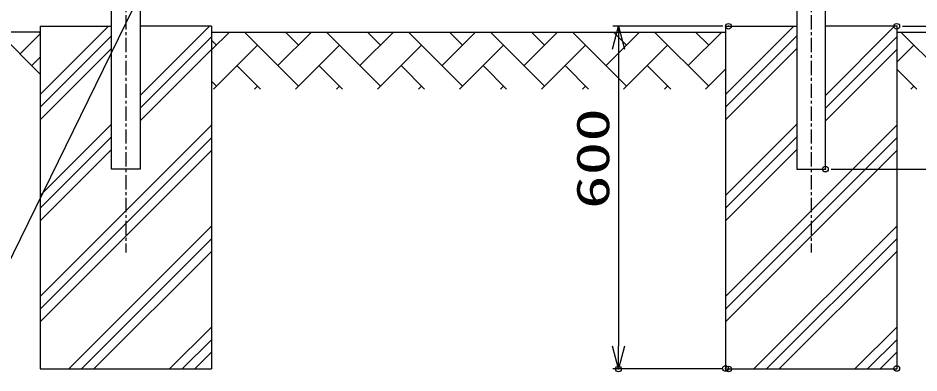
# Model space of a CAD drawing. Units: millimetres, scale not verified. Extents: x -4425 to 4425, y -3150 to 3150.
# Drawn here: x -2933 to -1355, y -1476 to -855 of the extents above; entities that cross this region are included whole.
import ezdxf
from ezdxf.enums import TextEntityAlignment as Align

# ---------------------------------------------------------------- set-up
doc = ezdxf.new("R2010")
doc.units = ezdxf.units.MM
doc.header["$LTSCALE"] = 20
doc.header["$PDMODE"] = 32
doc.header["$PDSIZE"] = 10
doc.linetypes.add('USER1', pattern=[2, 1.25, -0.25, 0.25, -0.25])
for name, color, linetype, lineweight in [('0-3_外形線', 7, 'Continuous', 25), ('0-4_寸法線', 4, 'Continuous', 25), ('0-5_寸法', 4, 'Continuous', 25), ('0-8_LAYER04', 1, 'USER1', 25), ('0-E_ハッチング', 4, 'Continuous', 25), ('1-7_LAYER12', 3, 'Continuous', 25)]:
    doc.layers.add(name, color=color, linetype=linetype, lineweight=lineweight)
doc.layers.add('0-6_DEFPOINTS', color=7, linetype='Continuous')
doc.styles.add('ＭＳ ゴシック', font='')
doc.styles.get('ＭＳ ゴシック').set_extended_font_data('MS Gothic')

# ---------------------------------------------------------------- blocks, each defined once
blk = doc.blocks.new('_Open30')
at = {"layer": '0-5_寸法'}
blk.add_line((0, 0), (-20, 0), dxfattribs=at)
blk.add_lwpolyline([(-20, 5.36), (0, 0), (-20, -5.36)], dxfattribs=at)

msp = doc.modelspace()

# ---------------------------------------------------------------- linework, layer by layer
at = {"layer": '0-3_外形線'}
for p, q in [((-2769.16, -1119.39), (-2769.16, 555.6)), ((-2719.16, 555.6), (-2719.16, -1119.39)), ((-1569.16, 555.6), (-1569.16, -1119.39)), ((-1519.16, -1119.39), (-1519.16, 555.6)), ((-2894.16, -879.39), (-3297.23, -879.39)), ((-2894.16, -869.39), (-2894.16, -1469.39)), ((-2894.11, -869.39), (-2769.16, -869.39)), ((-2594.21, -869.39), (-2719.16, -869.39)), ((-2594.16, -869.39), (-2594.16, -1469.39)), ((-2594.16, -879.39), (-1694.16, -879.4)), ((-1694.16, -869.39), (-1694.16, -1469.39)), ((-1694.11, -869.39), (-1569.16, -869.39)), ((-1394.21, -869.39), (-1519.16, -869.39)), ((-1394.16, -869.39), (-1394.16, -1469.39)), ((-1394.16, -879.39), (-1194.16, -879.39)), ((-2719.16, -1119.39), (-2769.16, -1119.39)), ((-1569.16, -1119.39), (-1519.16, -1119.39)), ((-2894.16, -1469.39), (-2594.16, -1469.39)), ((-1694.16, -1469.39), (-1394.16, -1469.39))]:
    msp.add_line(p, q, dxfattribs=at)
at = {"layer": '0-4_寸法線'}
for p, q in [((-1698.91, -869.39), (-1891.48, -869.39)), ((-1384.21, -869.39), (-702.14, -869.39)), ((-1384.21, -869.39), (-822.14, -869.39)), ((-1384.21, -869.39), (-822.14, -869.39)), ((-1881.48, -909.39), (-1881.48, -1429.39)), ((-1509.16, -1119.39), (-582.14, -1119.39)), ((-1509.16, -1119.39), (-822.14, -1119.39)), ((-1698.91, -1469.39), (-1891.48, -1469.39))]:
    msp.add_line(p, q, dxfattribs=at)
at = {"layer": '0-6_DEFPOINTS'}
for p in [(-1688.91, -869.39), (-1394.21, -869.39), (-1519.16, -1119.39), (-1881.48, -1469.39), (-1694.16, -1468.32), (-1688.91, -1469.39), (-1394.16, -1468.32)]:
    msp.add_point(p, dxfattribs=at)
at = {"layer": '0-8_LAYER04'}
for p, q in [((-2744.16, 590.17), (-2744.16, -1265.33)), ((-1544.16, 590.17), (-1544.16, -1265.33))]:
    msp.add_line(p, q, dxfattribs=at)
at = {"layer": '0-E_ハッチング'}
for p, q in [((-2894.16, -952.97), (-2967.74, -879.39)), ((-2929.33, -917.81), (-2894.16, -882.64)), ((-2894.16, -881.13), (-2895.9, -879.39)), ((-2894.16, -988.87), (-2774.69, -869.39)), ((-2719.16, -990.64), (-2597.91, -869.39)), ((-2594.16, -910.68), (-2562.88, -879.39)), ((-2442.02, -974.06), (-2536.69, -879.39)), ((-2477.94, -938.14), (-2419.19, -879.4)), ((-2442.02, -902.22), (-2464.84, -879.4)), ((-2298.33, -974.06), (-2393, -879.4)), ((-2334.26, -938.14), (-2275.51, -879.4)), ((-2298.33, -902.22), (-2321.16, -879.4)), ((-2154.65, -974.06), (-2249.32, -879.4)), ((-2190.57, -938.14), (-2131.82, -879.4)), ((-2154.65, -902.22), (-2177.48, -879.4)), ((-2010.97, -974.06), (-2105.63, -879.4)), ((-2046.89, -938.14), (-1988.14, -879.4)), ((-2010.97, -902.22), (-2033.79, -879.4)), ((-1867.28, -974.06), (-1961.95, -879.4)), ((-1903.2, -938.14), (-1844.46, -879.4)), ((-1867.28, -902.22), (-1890.11, -879.4)), ((-1723.6, -974.06), (-1818.27, -879.4)), ((-1759.52, -938.14), (-1700.77, -879.4)), ((-1723.6, -902.22), (-1746.42, -879.4)), ((-1694.16, -988.87), (-1574.69, -869.39)), ((-1519.16, -990.64), (-1397.91, -869.39)), ((-1292.55, -974.06), (-1387.21, -879.39)), ((-2894.16, -1010.96), (-2769.16, -885.96)), ((-2719.16, -1012.74), (-2594.16, -887.74)), ((-2585.7, -902.22), (-2594.16, -893.76)), ((-1694.16, -1010.96), (-1569.16, -885.96)), ((-1519.16, -1012.74), (-1394.16, -887.74)), ((-2894.16, -1033.06), (-2769.16, -908.06)), ((-2719.16, -1034.84), (-2594.16, -909.84)), ((-2591.04, -979.39), (-2513.86, -902.22)), ((-2447.35, -979.39), (-2370.18, -902.22)), ((-2303.67, -979.39), (-2226.49, -902.22)), ((-2159.98, -979.39), (-2082.81, -902.22)), ((-2016.3, -979.39), (-1939.12, -902.22)), ((-1872.61, -979.39), (-1795.44, -902.22)), ((-1694.16, -1033.06), (-1569.16, -908.06)), ((-1519.16, -1034.84), (-1394.16, -909.84)), ((-1394.16, -932), (-1364.39, -902.22)), ((-2908.99, -938.14), (-2894.16, -923.31)), ((-2508.53, -979.39), (-2549.78, -938.14)), ((-2364.84, -979.39), (-2406.1, -938.14)), ((-2221.16, -979.39), (-2262.41, -938.14)), ((-2077.48, -979.39), (-2118.73, -938.14)), ((-1933.79, -979.39), (-1975.04, -938.14)), ((-1790.11, -979.39), (-1831.36, -938.14)), ((-1728.93, -979.39), (-1694.16, -944.63)), ((-1359.05, -979.39), (-1394.16, -944.29)), ((-2585.7, -974.06), (-2594.16, -965.6)), ((-2519.19, -979.39), (-2513.86, -974.06)), ((-2375.51, -979.39), (-2370.18, -974.06)), ((-2231.82, -979.39), (-2226.49, -974.06)), ((-2088.14, -979.39), (-2082.81, -974.06)), ((-1944.46, -979.39), (-1939.12, -974.06)), ((-1800.77, -979.39), (-1795.44, -974.06)), ((-1369.72, -979.39), (-1364.39, -974.06)), ((-2894.16, -1165.64), (-2769.16, -1040.64)), ((-1694.16, -1165.64), (-1569.16, -1040.64)), ((-2894.16, -1342.42), (-2594.16, -1042.42)), ((-1694.16, -1342.42), (-1394.16, -1042.42)), ((-2894.16, -1187.74), (-2769.16, -1062.74)), ((-2894.16, -1364.52), (-2594.16, -1064.52)), ((-1694.16, -1187.74), (-1569.16, -1062.74)), ((-1694.16, -1364.52), (-1394.16, -1064.52)), ((-2894.16, -1209.84), (-2769.16, -1084.84)), ((-2894.16, -1386.61), (-2594.16, -1086.61)), ((-1694.16, -1209.84), (-1569.16, -1084.84)), ((-1694.16, -1386.61), (-1394.16, -1086.61)), ((-2844.36, -1469.39), (-2594.16, -1219.2)), ((-1644.36, -1469.39), (-1394.16, -1219.2)), ((-2822.26, -1469.39), (-2594.16, -1241.29)), ((-1622.26, -1469.39), (-1394.16, -1241.29)), ((-2800.17, -1469.39), (-2594.16, -1263.39)), ((-1600.17, -1469.39), (-1394.16, -1263.39)), ((-2667.58, -1469.39), (-2594.16, -1395.97)), ((-1467.58, -1469.39), (-1394.16, -1395.97)), ((-2645.49, -1469.39), (-2594.16, -1418.07)), ((-1445.49, -1469.39), (-1394.16, -1418.07)), ((-2623.39, -1469.39), (-2594.16, -1440.17)), ((-1423.39, -1469.39), (-1394.16, -1440.17))]:
    msp.add_line(p, q, dxfattribs=at)
at = {"layer": '1-7_LAYER12', "color": 7}
msp.add_lwpolyline([(-3764.44, -1669.78), (-3139.1, -1669.78), (-2428.43, -218.5)], dxfattribs=at)

# ---------------------------------------------------------------- block references
at = {"layer": '0-4_寸法線', "xscale": 2, "yscale": 2}
for p, rotation in [((-1881.48, -869.39), 90), ((-1881.48, -1469.39), 270)]:
    msp.add_blockref('_Open30', p, dxfattribs=dict(at, rotation=rotation))

# ---------------------------------------------------------------- texts
at = {"layer": '0-4_寸法線', "color": 2, "style": 'ＭＳ ゴシック', "width": 1.5}
msp.add_text('600', height=57.77, rotation=90, dxfattribs=at).set_placement((-1880.38, -1189.39), align=Align.BOTTOM_LEFT)

doc.saveas('drawing.dxf')
